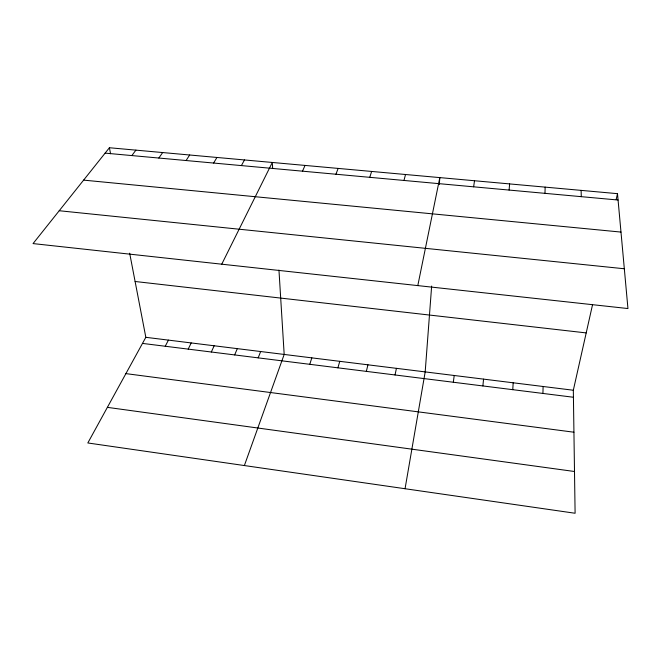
<?xml version="1.0" encoding="UTF-8"?>
<svg xmlns="http://www.w3.org/2000/svg" width="661" height="661" viewBox="0 0 661 661"><rect width="100%" height="100%" fill="white"/><g stroke="black" fill="none" stroke-linecap="round" stroke-linejoin="round"><path stroke-width="0.99" d="M542.937 393.444L543.102 386.495M544.978 193.343L545.151 187.121M512.762 389.676L513.176 382.793M431.65 286.073L425.188 371.903L405.053 488.727M439.292 184.584L439.821 177.602L417.802 285.602M509.094 190.062L509.623 183.915M482.885 385.941L483.555 379.125M453.314 382.24L454.223 375.498M473.631 186.823L474.515 180.742M395.038 374.961L396.426 368.342M129.663 253.163L145.833 337.317L87.822 442.969L575.103 513.258L573.327 390.238L592.553 304.647M616.176 199.506L617.49 193.665L109.412 147.742L33.05 243.587L627.95 308.547L617.49 193.665M366.334 371.375L367.954 364.814M403.97 180.453L405.532 174.504M337.911 367.822L339.762 361.327M369.755 177.322L371.647 171.439M309.769 364.302L311.835 357.865M244.372 465.551L284.18 354.445L278.959 270.085M335.937 174.231L338.143 168.415M258.178 357.857L260.649 351.528M234.663 354.916L237.307 348.644M302.507 171.174L305.035 165.424M211.33 352.007L214.164 345.777M188.203 349.115L191.203 342.935M221.749 264.193L272.299 162.466L272.679 168.596M165.25 346.248L168.423 340.118M241.397 165.589L244.487 159.945M213.61 163.052L216.948 157.458M186.088 160.532L189.674 154.996M158.838 158.045L162.664 152.551M131.845 155.575L135.91 150.138M105.116 153.129L618.068 200.027M83.608 180.123L620.985 232.077M59.226 210.735L624.331 268.763M135.108 281.487L586.208 332.913M145.833 337.317L573.327 390.238M142.495 343.406L573.426 397.253M125.904 373.622L573.93 432.211M107.379 407.358L574.5 471.5M109.412 147.742L110.569 153.773M581.102 190.376L581.3 196.664"/></g></svg>
